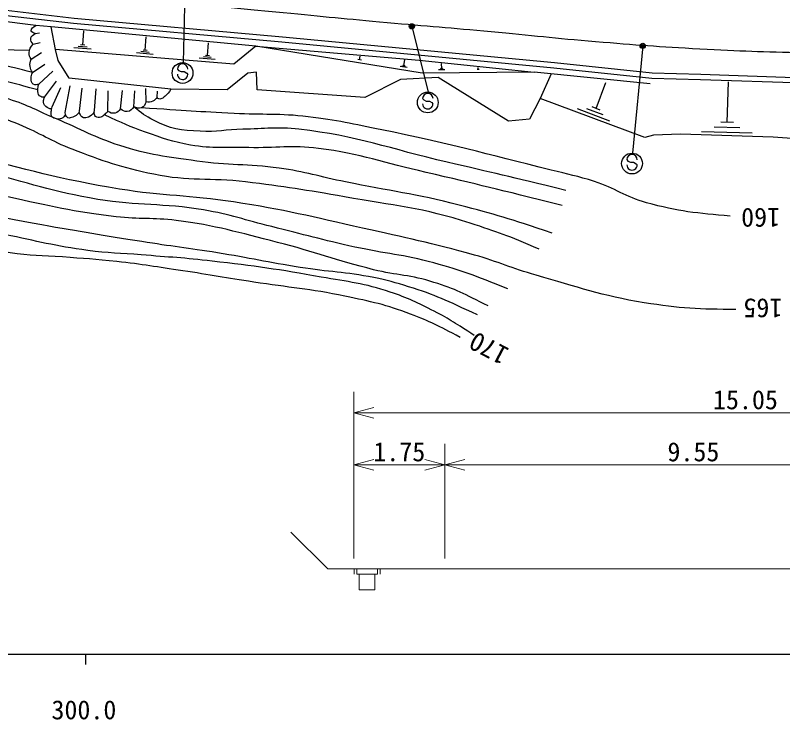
# Model space of a CAD drawing. Units: millimetres, scale not verified, with parts at other scales. Extents: x 40000 to 680000, y 20000 to 380000.
# Drawn here: x 361258 to 434965, y 198715 to 266376 of the extents above; entities that cross this region are included whole.
import ezdxf
from ezdxf.enums import TextEntityAlignment as Align

# ---------------------------------------------------------------- set-up
doc = ezdxf.new("R2010")
doc.units = ezdxf.units.MM
doc.header["$LTSCALE"] = 1000
doc.header["$PDMODE"] = 32
doc.header["$PDSIZE"] = 500
for name, color, linetype, lineweight in [('M-BGD', 7, 'Continuous', 25), ('M-STR-HTXT', 7, 'Continuous', 13), ('M-STR-STRC', 7, 'Continuous', 25), ('M-TTL-BAND', 7, 'Continuous', 25)]:
    doc.layers.add(name, color=color, linetype=linetype, lineweight=lineweight)
doc.styles.add('ＭＳ ゴシック', font='')
doc.styles.get('ＭＳ ゴシック').set_extended_font_data('MS Gothic')

msp = doc.modelspace()

# ---------------------------------------------------------------- linework, layer by layer
at = {"layer": 'M-BGD'}
for p, q in [((364692, 265273), (363223, 265407)), ((363165, 264618), (363577, 264690)), ((384359, 263401), (364692, 265273)), ((365113, 263090), (364692, 265273)), ((367735, 263519), (367845, 264872)), ((373723, 263016), (373827, 264303)), ((362979, 263610), (363647, 263774)), ((368553, 263112), (366862, 263249)), ((368144, 263315), (367298, 263384)), ((367946, 263502), (367523, 263536)), ((379714, 262512), (379814, 263733)), ((384359, 263401), (382233, 261699)), ((362765, 262178), (363786, 262797)), ((382233, 261699), (365113, 263090)), ((374501, 262628), (372892, 262759)), ((374112, 262822), (373307, 262887)), ((373924, 262999), (373522, 263032)), ((379905, 262497), (379523, 262528)), ((394325, 262095), (394382, 262452)), ((362916, 260880), (364088, 261684)), ((380453, 262145), (378926, 262269)), ((380083, 262328), (379320, 262390)), ((394503, 262067), (394147, 262124)), ((398576, 261548), (398664, 262089)), ((402213, 261257), (402209, 261745)), ((363507, 259767), (364864, 261011)), ((398893, 261358), (398216, 261467)), ((398735, 261453), (398396, 261507)), ((398661, 261534), (398492, 261561)), ((402519, 261137), (401909, 261132)), ((402366, 261197), (402061, 261194)), ((402290, 261257), (402137, 261256)), ((405821, 261165), (405609, 261163)), ((405715, 261164), (405713, 261377)), ((422239, 259788), (411102, 260910)), ((364052, 258503), (365224, 260038)), ((417045, 257426), (417981, 259932)), ((429638, 256093), (429758, 259999)), ((364794, 257576), (365629, 259446)), ((370138, 257147), (370185, 259122)), ((371355, 257379), (371542, 259168)), ((372654, 257599), (372724, 259110)), ((373813, 258063), (373802, 259354)), ((374880, 258503), (374915, 259085)), ((418378, 256215), (415245, 257385)), ((417711, 256820), (416145, 257405)), ((417437, 257280), (416654, 257572)), ((430248, 256074), (429027, 256112)), ((432049, 255042), (427166, 255192)), ((430843, 255567), (428402, 255642))]:
    msp.add_line(p, q, dxfattribs=at)
for points in [[(413045, 261801), (386917, 264288), (366900, 266088), (357080, 267214), (336899, 269001), (317084, 270501), (296859, 272004), (277002, 273227), (267574, 273781)], [(363223, 265407), (355566, 266367), (339290, 267775), (316976, 269474), (297019, 271008), (276977, 272249), (267502, 272797)], [(412999, 261312), (386871, 263799), (366850, 265599), (357030, 266725), (336858, 268512), (317048, 270011), (296826, 271513), (276973, 272736), (267546, 273290)], [(270084, 266055), (282098, 264907), (316943, 262500), (339499, 260912), (342173, 263494), (362618, 263042)], [(411102, 260910), (400348, 260819), (384359, 263401)], [(384359, 263401), (400061, 262071), (411102, 260910)], [(376195, 259286), (366418, 260355), (365374, 262024), (365113, 263090)], [(475291, 261566), (466982, 260733), (456858, 260239), (446989, 260134), (436984, 260343), (427100, 260682), (422422, 260812), (413045, 261801)], [(475340, 261078), (468275, 253506), (460625, 252332), (452096, 252176), (447283, 253310), (441219, 254171), (434059, 254680), (425138, 254954), (422556, 254875), (421734, 254641), (411679, 258397)], [(475340, 261078), (467019, 260243), (456872, 259747), (446986, 259643), (436970, 259852), (427084, 260191), (422389, 260321), (412999, 261312)], [(412739, 260745), (411679, 258397), (410658, 256398), (408624, 256215), (401868, 260414), (398262, 260225), (394819, 258478), (384489, 259208), (384411, 260904), (383602, 260825), (381620, 259208), (376195, 259286)], [(366069, 256857), (366035, 257035), (366522, 259609)], [(367402, 257031), (367415, 257174), (367670, 259365)], [(368828, 257066), (368852, 257232), (369038, 259319)]]:
    msp.add_lwpolyline(points, dxfattribs=at)
for points, knots in [([(477995, 265092), (472765, 264263), (471325, 264023), (467020, 263579), (463108, 263176), (460908, 263028), (456980, 262837), (453084, 262648), (450897, 262604), (446996, 262588), (443085, 262571), (440894, 262649), (436985, 262755), (433085, 262861), (430900, 262920), (427004, 263130), (423091, 263341), (420901, 263510), (416995, 263834), (413073, 264158), (410884, 264432), (406964, 264790), (403058, 265146), (400866, 265309), (396960, 265662), (393066, 266014), (390887, 266228), (386996, 266608), (379171, 267372), (374793, 267845), (366969, 268617), (359170, 269386), (354805, 269853), (347001, 270563), (339190, 271274), (334811, 271630), (326993, 272254), (319185, 272878), (314809, 273204), (306996, 273758), (299191, 274311), (294819, 274627), (287008, 275088), (279198, 275548), (274819, 275740), (267005, 276115), (259193, 276491), (254815, 276656), (247000, 276982), (243094, 277146), (240907, 277260), (237000, 277385), (233102, 277510), (230917, 277503), (227017, 277533), (225124, 277547), (224526, 277553), (222170, 277557)], [0, 0, 0, 0, 1, 1, 1, 2, 2, 2, 3, 3, 3, 4, 4, 4, 5, 5, 5, 6, 6, 6, 7, 7, 7, 8, 8, 8, 9, 9, 9, 10, 10, 10, 11, 11, 11, 12, 12, 12, 13, 13, 13, 14, 14, 14, 15, 15, 15, 16, 16, 16, 17, 17, 17, 18, 18, 18, 19, 19, 19, 19]), ([(363165, 264618), (363027, 264664), (362834, 264748), (362782, 264897), (362708, 265108), (363046, 265298), (363223, 265407)], [0, 0, 0, 0, 1, 1, 1, 2, 2, 2, 2]), ([(362979, 263610), (362837, 263772), (362698, 263932), (362736, 264166), (362775, 264407), (362971, 264512), (363165, 264618)], [0, 0, 0, 0, 1, 1, 1, 2, 2, 2, 2]), ([(362916, 260880), (361384, 261295), (360935, 261401), (359649, 261655), (357924, 261995), (356938, 262084), (355188, 262254), (354274, 262343), (353737, 262207), (352841, 262411), (351932, 262618), (351566, 262813), (350628, 263307)], [0, 0, 0, 0, 1, 1, 1, 2, 2, 2, 3, 3, 3, 4, 4, 4, 4]), ([(362765, 262178), (362644, 262395), (362593, 262532), (362585, 262775), (362573, 263135), (362754, 263318), (362979, 263610)], [0, 0, 0, 0, 1, 1, 1, 2, 2, 2, 2]), ([(363426, 259210), (361168, 259842), (360517, 259994), (358633, 260408), (355599, 261075), (353862, 261269), (350781, 261660), (348608, 261936), (347388, 262122), (345199, 262208), (343499, 262275), (342902, 262273), (340842, 262209)], [0, 0, 0, 0, 1, 1, 1, 2, 2, 2, 3, 3, 3, 4, 4, 4, 4]), ([(362916, 260880), (362774, 261114), (362708, 261231), (362672, 261482), (362633, 261754), (362680, 261895), (362765, 262178)], [0, 0, 0, 0, 1, 1, 1, 2, 2, 2, 2]), ([(412835, 245462), (408634, 246858), (407421, 247236), (403888, 248149), (399681, 249236), (397242, 249491), (392985, 250366), (390488, 250879), (389121, 251351), (386595, 251696), (383525, 252115), (381759, 251939), (378691, 252374), (375779, 252788), (374111, 252966), (371309, 253861), (368848, 254648), (367595, 255430), (365211, 256428), (363437, 257171), (362495, 257726), (360667, 258322), (358367, 259071), (357029, 259364), (354642, 259756), (351339, 260299), (349444, 260256), (346112, 260565), (343625, 260796), (342845, 260867), (339743, 261147)], [0, 0, 0, 0, 1, 1, 1, 2, 2, 2, 3, 3, 3, 4, 4, 4, 5, 5, 5, 6, 6, 6, 7, 7, 7, 8, 8, 8, 9, 9, 9, 10, 10, 10, 10]), ([(363507, 259767), (363334, 259706), (363162, 259654), (362985, 259755), (362786, 259869), (362781, 260071), (362765, 260300), (362748, 260533), (362810, 260659), (362916, 260880)], [0, 0, 0, 0, 1, 1, 1, 2, 2, 2, 3, 3, 3, 3]), ([(411570, 243907), (408551, 245222), (407576, 245557), (404945, 246411), (400360, 247898), (397614, 248103), (392868, 248941), (389174, 249593), (387097, 249927), (383373, 250376), (379943, 250789), (377940, 250403), (374557, 251106), (371427, 251756), (369716, 252360), (366732, 253506), (364676, 254295), (363662, 255058), (361619, 255879), (359466, 256746), (358287, 257346), (356037, 257914), (354525, 258296), (353648, 258394), (352098, 258566), (350047, 258794), (348882, 258738), (346830, 258957), (345208, 259130), (344669, 259201), (342690, 259491)], [0, 0, 0, 0, 1, 1, 1, 2, 2, 2, 3, 3, 3, 4, 4, 4, 5, 5, 5, 6, 6, 6, 7, 7, 7, 8, 8, 8, 9, 9, 9, 10, 10, 10, 10]), ([(364052, 258503), (363871, 258506), (363731, 258519), (363588, 258642), (363413, 258793), (363439, 258980), (363426, 259210), (363413, 259430), (363441, 259533), (363507, 259767)], [0, 0, 0, 0, 1, 1, 1, 2, 2, 2, 3, 3, 3, 3]), ([(376195, 259286), (375972, 258961), (375907, 258826), (375645, 258607), (375533, 258514), (375475, 258450), (375343, 258387), (375208, 258323), (375072, 258299), (374961, 258399), (374922, 258433), (374900, 258456), (374880, 258503)], [0, 0, 0, 0, 1, 1, 1, 2, 2, 2, 3, 3, 3, 4, 4, 4, 4]), ([(430468, 238125), (427020, 238114), (425069, 238224), (421665, 238771), (417531, 239434), (415306, 240274), (411277, 241412), (408933, 242074), (407696, 242694), (405349, 243348), (401193, 244507), (398819, 244987), (394609, 245931), (389792, 247010), (387106, 247715), (382226, 248454), (377961, 249101), (375509, 248997), (371251, 249687), (365493, 250620), (362344, 251573), (356696, 253032), (352678, 254070), (350445, 254726), (346484, 255967), (343496, 256902), (342523, 257223), (338872, 258477)], [0, 0, 0, 0, 1, 1, 1, 2, 2, 2, 3, 3, 3, 4, 4, 4, 5, 5, 5, 6, 6, 6, 7, 7, 7, 8, 8, 8, 9, 9, 9, 9]), ([(364736, 257379), (364504, 257415), (364343, 257441), (364179, 257610), (364012, 257783), (363951, 257950), (363971, 258190), (363981, 258316), (363995, 258382), (364052, 258503)], [0, 0, 0, 0, 1, 1, 1, 2, 2, 2, 3, 3, 3, 3]), ([(373813, 258063), (373722, 257818), (373639, 257605), (373384, 257494), (373119, 257380), (372899, 257486), (372654, 257599)], [0, 0, 0, 0, 1, 1, 1, 2, 2, 2, 2]), ([(374880, 258503), (374746, 258323), (374665, 258230), (374474, 258132), (374243, 258014), (374084, 258039), (373813, 258063)], [0, 0, 0, 0, 1, 1, 1, 2, 2, 2, 2]), ([(366069, 256857), (365959, 256672), (365892, 256547), (365698, 256463), (365523, 256387), (365398, 256392), (365211, 256428), (365014, 256466), (364872, 256506), (364759, 256671), (364659, 256818), (364706, 256946), (364713, 257124), (364719, 257303), (364739, 257377), (364794, 257576)], [0, 0, 0, 0, 1, 1, 1, 2, 2, 2, 3, 3, 3, 4, 4, 4, 5, 5, 5, 5]), ([(371355, 257379), (371198, 257182), (371082, 257046), (370834, 256984), (370563, 256917), (370382, 257020), (370138, 257147)], [0, 0, 0, 0, 1, 1, 1, 2, 2, 2, 2]), ([(372654, 257599), (372466, 257366), (372315, 257158), (372004, 257135), (371734, 257115), (371565, 257225), (371355, 257379)], [0, 0, 0, 0, 1, 1, 1, 2, 2, 2, 2]), ([(414133, 249564), (408612, 250899), (407200, 251234), (402747, 252264), (397195, 253547), (394169, 254801), (388505, 255433), (386409, 255666), (385215, 255474), (383106, 255433), (381500, 255402), (380602, 255147), (378998, 255237), (377210, 255338), (376106, 255430), (374537, 256294), (373753, 256725), (373405, 256936), (372654, 257599)], [0, 0, 0, 0, 1, 1, 1, 2, 2, 2, 3, 3, 3, 4, 4, 4, 5, 5, 5, 6, 6, 6, 6]), ([(429939, 247087), (426764, 247358), (424955, 247526), (421885, 248378), (419851, 248943), (418886, 249762), (416877, 250412), (415283, 250928), (414356, 251105), (412730, 251508), (406386, 253078), (402862, 254103), (396453, 255381), (393698, 255931), (392161, 256303), (389371, 256633), (386622, 256959), (385055, 256805), (382290, 256946), (378809, 257125), (377700, 257205), (373384, 257494)], [0, 0, 0, 0, 1, 1, 1, 2, 2, 2, 3, 3, 3, 4, 4, 4, 5, 5, 5, 6, 6, 6, 7, 7, 7, 7]), ([(408575, 240090), (405305, 241407), (404296, 241809), (401454, 242594), (398540, 243401), (396816, 243466), (393864, 244120), (390730, 244815), (389000, 245312), (385882, 246077), (383330, 246703), (381939, 247241), (379348, 247681), (375411, 248349), (373114, 248040), (369175, 248698), (364832, 249424), (362494, 250299), (358220, 251359), (356000, 251909), (354771, 252274), (352547, 252806), (348995, 253656), (346988, 254057), (343430, 254880), (339679, 255748), (338499, 256030), (333834, 257140)], [0, 0, 0, 0, 1, 1, 1, 2, 2, 2, 3, 3, 3, 4, 4, 4, 5, 5, 5, 6, 6, 6, 7, 7, 7, 8, 8, 8, 9, 9, 9, 9]), ([(367402, 257031), (367162, 256811), (367059, 256689), (366776, 256602), (366601, 256548), (366477, 256452), (366312, 256532), (366170, 256602), (366120, 256718), (366069, 256857)], [0, 0, 0, 0, 1, 1, 1, 2, 2, 2, 3, 3, 3, 3]), ([(368828, 257066), (368634, 256836), (368540, 256690), (368272, 256602), (368098, 256545), (367984, 256497), (367808, 256544), (367568, 256607), (367498, 256815), (367402, 257031)], [0, 0, 0, 0, 1, 1, 1, 2, 2, 2, 3, 3, 3, 3]), ([(370138, 257147), (369997, 256994), (369951, 256943), (369813, 256834), (369686, 256732), (369623, 256644), (369466, 256602), (369276, 256551), (369110, 256526), (368967, 256660), (368845, 256774), (368832, 256911), (368828, 257066)], [0, 0, 0, 0, 1, 1, 1, 2, 2, 2, 3, 3, 3, 4, 4, 4, 4]), ([(413781, 248116), (407455, 249689), (405830, 250102), (400713, 251285), (396685, 252216), (394483, 253060), (390383, 253594), (387792, 253931), (386305, 253594), (383693, 253672), (381506, 253737), (380253, 253536), (378098, 253907), (376358, 254206), (375417, 254563), (373755, 255159), (372180, 255723), (371633, 255976), (369813, 256834)], [0, 0, 0, 0, 1, 1, 1, 2, 2, 2, 3, 3, 3, 4, 4, 4, 5, 5, 5, 6, 6, 6, 6]), ([(406673, 238457), (404361, 239650), (403579, 240044), (401469, 240726), (399270, 241437), (397922, 241384), (395678, 241939), (392039, 242839), (390082, 243652), (386445, 244561), (382667, 245504), (380566, 246191), (376702, 246673), (374469, 246952), (373186, 246765), (370951, 247026), (366845, 247505), (364579, 248047), (360543, 248943), (355730, 250011), (353153, 251104), (348336, 252151), (346156, 252625), (344922, 252874), (342702, 253090), (341256, 253231), (340431, 253070), (338985, 253207), (335289, 253558), (333866, 254452), (329933, 256105)], [0, 0, 0, 0, 1, 1, 1, 2, 2, 2, 3, 3, 3, 4, 4, 4, 5, 5, 5, 6, 6, 6, 7, 7, 7, 8, 8, 8, 9, 9, 9, 10, 10, 10, 10]), ([(405333, 235620), (403585, 236782), (403051, 237133), (401498, 237942), (399900, 238775), (398980, 239215), (397273, 239794), (394765, 240644), (393253, 240757), (390647, 241228), (386574, 241966), (384274, 242290), (380162, 242767), (377510, 243075), (376014, 243142), (373354, 243367), (371347, 243537), (370210, 243512), (368215, 243785), (365079, 244213), (363358, 244676), (360260, 245324), (356231, 246166), (353990, 246709), (349982, 247645), (347785, 248158), (346551, 248434), (344374, 249027), (340028, 250212), (337613, 250973), (333393, 252549), (330745, 253538), (329849, 253884), (326675, 255239)], [0, 0, 0, 0, 1, 1, 1, 2, 2, 2, 3, 3, 3, 4, 4, 4, 5, 5, 5, 6, 6, 6, 7, 7, 7, 8, 8, 8, 9, 9, 9, 10, 10, 10, 11, 11, 11, 11]), ([(405656, 237593), (402606, 238991), (401707, 239495), (399030, 240306), (397739, 240697), (397017, 240939), (395691, 241192), (392954, 241716), (391374, 241718), (388623, 242158), (385506, 242655), (383783, 243067), (380667, 243566), (377840, 244019), (376243, 244188), (373416, 244636), (369650, 245232), (367540, 245562), (363791, 246253), (358754, 247181), (355916, 247635), (350931, 248809), (346329, 249893), (343773, 250603), (339246, 251965), (336376, 252829), (334726, 253205), (331942, 254313), (330616, 254840), (330153, 255020), (328581, 255746)], [0, 0, 0, 0, 1, 1, 1, 2, 2, 2, 3, 3, 3, 4, 4, 4, 5, 5, 5, 6, 6, 6, 7, 7, 7, 8, 8, 8, 9, 9, 9, 10, 10, 10, 10]), ([(403979, 235431), (401846, 236588), (401144, 236933), (399232, 237674), (396849, 238597), (395419, 238864), (392919, 239395), (389531, 240115), (387577, 240215), (384155, 240752), (381492, 241170), (380005, 241436), (377339, 241839), (374867, 242212), (373484, 242444), (371000, 242725), (368968, 242956), (367822, 243003), (365783, 243169), (363817, 243328), (362699, 243267), (360749, 243560), (357799, 244004), (356154, 244336), (353263, 245073), (347005, 246669), (343637, 248047), (337482, 250003), (333880, 251147), (331728, 251441), (328274, 252976), (326852, 253608), (326326, 253828), (324689, 254712)], [0, 0, 0, 0, 1, 1, 1, 2, 2, 2, 3, 3, 3, 4, 4, 4, 5, 5, 5, 6, 6, 6, 7, 7, 7, 8, 8, 8, 9, 9, 9, 10, 10, 10, 11, 11, 11, 11])]:
    msp.add_open_spline(points, degree=3, knots=knots, dxfattribs=at)
at = {"layer": 'M-STR-HTXT'}
for p, q in [((393766, 214201), (393766, 230201)), ((393766, 228201), (395698, 228718)), ((469016, 228201), (393766, 228201)), ((395698, 227683), (393766, 228201)), ((402516, 214201), (402516, 225201)), ((393766, 223201), (395698, 223718)), ((400584, 223718), (402516, 223201)), ((402516, 223201), (404448, 223718)), ((402516, 223201), (393766, 223201)), ((395698, 222683), (393766, 223201)), ((402516, 223201), (400584, 222683)), ((450266, 223201), (402516, 223201)), ((404448, 222683), (402516, 223201)), ((391266, 213201), (387731, 216736)), ((393766, 213201), (391266, 213201)), ((402516, 213201), (393766, 213201)), ((393801, 213201), (393801, 212701)), ((394051, 213201), (394051, 212701)), ((396051, 213201), (396051, 212701)), ((396301, 213201), (396301, 212701)), ((450266, 213201), (402516, 213201)), ((396051, 212701), (394051, 212701)), ((394301, 212701), (394301, 211201)), ((395801, 212701), (395801, 211201)), ((395801, 211201), (394301, 211201))]:
    msp.add_line(p, q, dxfattribs=at)
at = {"layer": 'M-STR-STRC'}
for p, q in [((377498, 267239), (377366, 261835)), ((399350, 265322), (400912, 259005)), ((421520, 263437), (420551, 253136)), ((376825, 261215), (376931, 261079)), ((376931, 261079), (377176, 260967)), ((377176, 260967), (377477, 260965)), ((377477, 260965), (377722, 260825)), ((377722, 260825), (377821, 260707)), ((400379, 258385), (400485, 258249)), ((400485, 258249), (400730, 258137)), ((400730, 258137), (401031, 258134)), ((401031, 258134), (401275, 257995)), ((401275, 257995), (401375, 257877)), ((420001, 252516), (420106, 252380)), ((420106, 252380), (420352, 252268)), ((420352, 252268), (420652, 252265)), ((420652, 252265), (420897, 252126)), ((420897, 252126), (420997, 252008))]:
    msp.add_line(p, q, dxfattribs=at)
for centre, radius in [((399350, 265322), 150), ((399350, 265322), 120), ((399350, 265322), 90), ((399350, 265322), 60), ((399350, 265322), 30), ((421520, 263437), 150), ((421520, 263437), 120), ((421520, 263437), 90), ((421520, 263437), 60), ((421520, 263437), 30), ((377322, 260836), 1000), ((400876, 258006), 1000), ((420498, 252137), 1000)]:
    msp.add_circle(centre, radius, dxfattribs=at)
for centre, start, end in [((377325, 261211), 359.55488, 179.55488), ((377321, 260711), 179.55488, 359.55488), ((400879, 258381), 359.55488, 179.55488), ((400875, 257881), 179.55488, 359.55488), ((420501, 252512), 359.55488, 179.55488), ((420497, 252012), 179.55488, 359.55488)]:
    msp.add_arc(centre, 500, start, end, dxfattribs=at)
for p in [(399350, 265322), (421520, 263437)]:
    msp.add_point(p, dxfattribs=at)
at = {"layer": 'M-TTL-BAND'}
for p, q in [((40000, 205000), (579000, 205000)), ((368000, 205000), (368000, 204000))]:
    msp.add_line(p, q, dxfattribs=at)

# ---------------------------------------------------------------- texts
at = {"layer": 'M-BGD', "style": 'ＭＳ ゴシック'}
for s, rotation, p in [('160', 180, (432849, 246937)), ('165', 180, (433065, 238240)), ('170', 152.156, (406723, 234372))]:
    msp.add_text(s, height=1833, rotation=rotation, dxfattribs=at).set_placement(p, align=Align.MIDDLE_CENTER)
at = {"layer": 'M-STR-HTXT', "style": 'ＭＳ ゴシック'}
for s, p in [('15.05', (431391, 229451)), ('1.75', (398141, 224451)), ('9.55', (426391, 224451))]:
    msp.add_text(s, height=1833, dxfattribs=at).set_placement(p, align=Align.MIDDLE_CENTER)
at = {"layer": 'M-TTL-BAND', "style": 'ＭＳ ゴシック'}
msp.add_text('300.0', height=1833, dxfattribs=at).set_placement((367844, 198195), align=Align.BOTTOM_CENTER)

doc.saveas('drawing.dxf')
